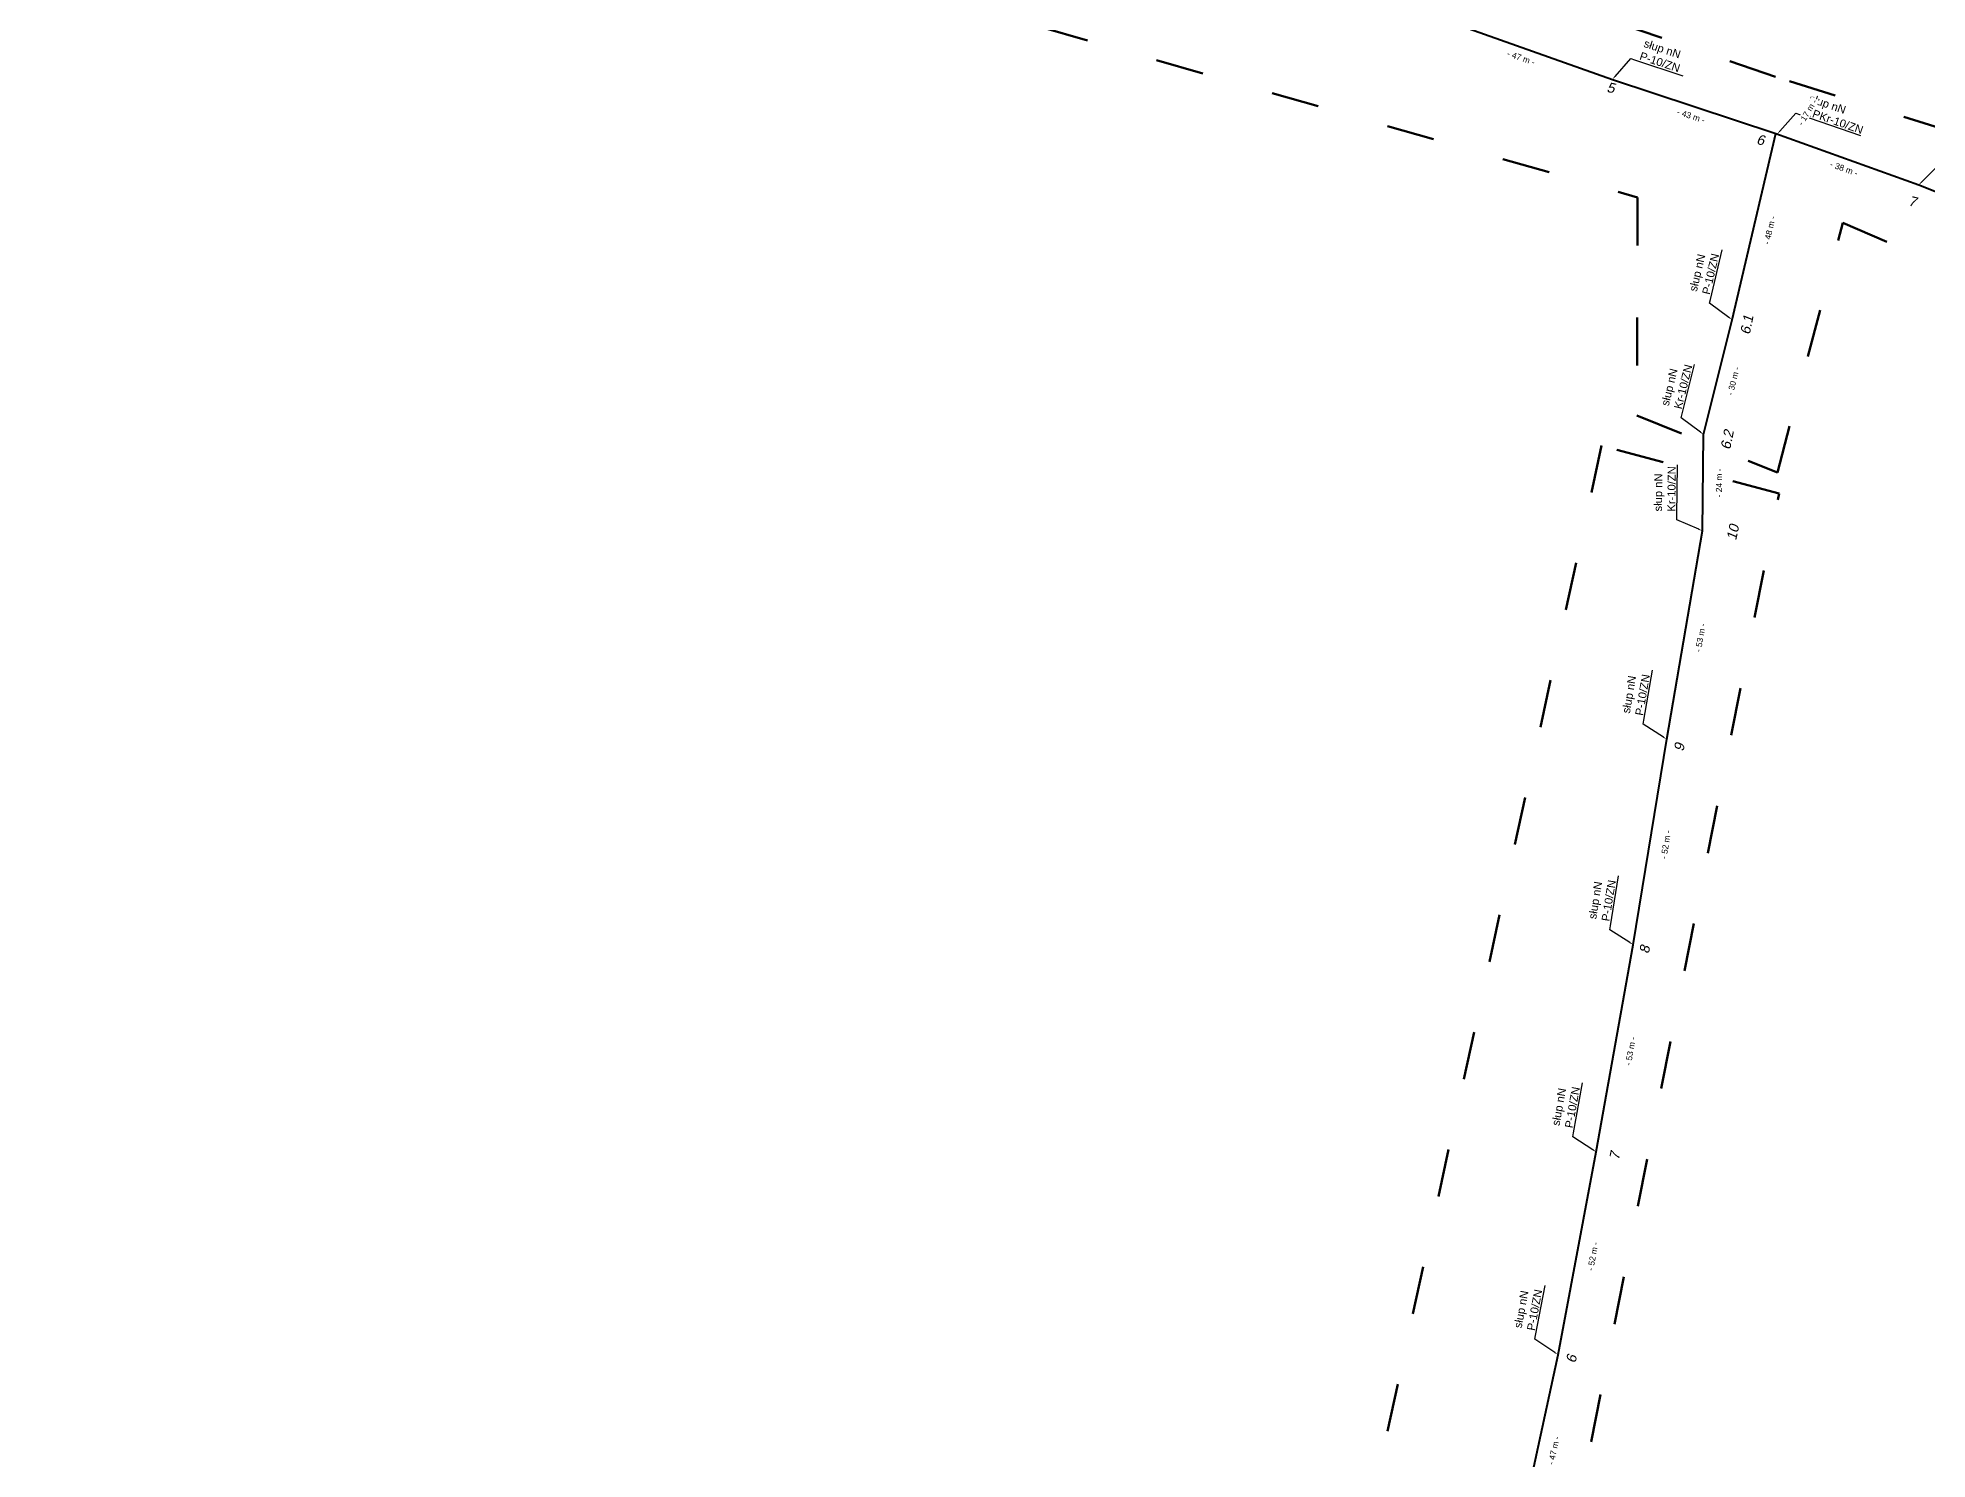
# Model space of a CAD drawing. Header units: metres. Extents: x 7540933 to 7542866, y 5787373 to 5789259.
# Drawn here: x 7541629.6 to 7542101.9, y 5788141.4 to 5788496.6 of the extents above; entities that cross this region are included whole.
import ezdxf
from ezdxf import colors
from ezdxf.entities.mleader import LeaderData, LeaderLine
from ezdxf.math import Vec2, Vec3

# ---------------------------------------------------------------- set-up
doc = ezdxf.new("R2010")
doc.units = ezdxf.units.M
doc.header["$MEASUREMENT"] = 0
doc.linetypes.add('ACAD_ISO03W100', pattern=[30, 12, -18])
for name, color, linetype, lineweight in [('!TELE', 30, 'Continuous', 40), ('!trafo', 6, 'ACAD_ISO03W100', 50), ('_numery slupow etap 4 cz. 2', 7, 'Continuous', 40)]:
    doc.layers.add(name, color=color, linetype=linetype, lineweight=lineweight)
doc.layers.add('!wymiary', color=7, linetype='Continuous')
doc.layers.add('_MM opisy', color=7, linetype='Continuous')
doc.styles.get("Standard").update_dxf_attribs({"font": 'arial.ttf'})
doc.dimstyles.new('opis linie', dxfattribs={"dimtxt": 1.5, "dimasz": 0.18, "dimexe": 0.18, "dimexo": 0.0625, "dimgap": 2.5, "dimtad": 4, "dimdec": 0, "dimzin": 0, "dimdsep": 46, "dimtxsty": 'Standard', "dimcen": 0.09, "dimse1": 1, "dimse2": 1, "dimsd1": 1, "dimsd2": 1, "dimclrt": 256, "dimadec": 0, "dimazin": 0, "dimtfac": 1, "dimtdec": 0, "dimtofl": 0, "dimtmove": 0, "dimatfit": 3, "dimfxl": 1, "dimtfill": 1, "dimtolj": 1, "dimtzin": 0, "dimarcsym": 0})

# ---------------------------------------------------------------- blocks, each defined once
blk = doc.blocks.new('*D172')
at = {"layer": '!wymiary', "insert": (7542042.84, 5788477.1), "char_height": 1.5, "attachment_point": 5, "rotation": 341.7157, "bg_fill": 3, "box_fill_scale": 1.25, "bg_fill_color": 257, "bg_fill_transparency": 0}
blk.add_mtext('\\A1;- 43 m -', dxfattribs=at)
blk = doc.blocks.new('*D173')
at = {"layer": '!wymiary', "insert": (7542000.36, 5788491.65), "char_height": 1.5, "attachment_point": 5, "rotation": 340.5565, "bg_fill": 3, "box_fill_scale": 1.25, "bg_fill_color": 257, "bg_fill_transparency": 0}
blk.add_mtext('\\A1;- 47 m -', dxfattribs=at)
blk = doc.blocks.new('*D201')
at = {"layer": '!wymiary', "insert": (7542117.61, 5788450.04), "char_height": 1.5, "attachment_point": 5, "rotation": 338.201, "bg_fill": 3, "box_fill_scale": 1.25, "bg_fill_color": 257, "bg_fill_transparency": 0}
blk.add_mtext('\\A1;- 40 m -', dxfattribs=at)
blk = doc.blocks.new('*D202')
at = {"layer": '!wymiary', "insert": (7542081.06, 5788463.95), "char_height": 1.5, "attachment_point": 5, "rotation": 340.2155, "bg_fill": 3, "box_fill_scale": 1.25, "bg_fill_color": 257, "bg_fill_transparency": 0}
blk.add_mtext('\\A1;- 38 m -', dxfattribs=at)
blk = doc.blocks.new('*D259')
at = {"layer": '!wymiary', "insert": (7542008.55, 5788143.58), "char_height": 1.5, "attachment_point": 5, "rotation": 77.8326, "bg_fill": 3, "box_fill_scale": 1.25, "bg_fill_color": 257, "bg_fill_transparency": 0}
blk.add_mtext('\\A1;- 47 m -', dxfattribs=at)
blk = doc.blocks.new('*D260')
at = {"layer": '!wymiary', "insert": (7542018.33, 5788192.12), "char_height": 1.5, "attachment_point": 5, "rotation": 79.3596, "bg_fill": 3, "box_fill_scale": 1.25, "bg_fill_color": 257, "bg_fill_transparency": 0}
blk.add_mtext('\\A1;- 52 m -', dxfattribs=at)
blk = doc.blocks.new('*D261')
at = {"layer": '!wymiary', "insert": (7542027.73, 5788243.38), "char_height": 1.5, "attachment_point": 5, "rotation": 79.849, "bg_fill": 3, "box_fill_scale": 1.25, "bg_fill_color": 257, "bg_fill_transparency": 0}
blk.add_mtext('\\A1;- 53 m -', dxfattribs=at)
blk = doc.blocks.new('*D262')
at = {"layer": '!wymiary', "insert": (7542036.56, 5788295.01), "char_height": 1.5, "attachment_point": 5, "rotation": 80.7495, "bg_fill": 3, "box_fill_scale": 1.25, "bg_fill_color": 257, "bg_fill_transparency": 0}
blk.add_mtext('\\A1;- 52 m -', dxfattribs=at)
blk = doc.blocks.new('*D263')
at = {"layer": '!wymiary', "insert": (7542045.19, 5788346.7), "char_height": 1.5, "attachment_point": 5, "rotation": 80.2931, "bg_fill": 3, "box_fill_scale": 1.25, "bg_fill_color": 257, "bg_fill_transparency": 0}
blk.add_mtext('\\A1;- 53 m -', dxfattribs=at)
blk = doc.blocks.new('*D264')
at = {"layer": '!wymiary', "insert": (7542049.84, 5788385.4), "char_height": 1.5, "attachment_point": 5, "rotation": 89.2697, "bg_fill": 3, "box_fill_scale": 1.25, "bg_fill_color": 257, "bg_fill_transparency": 0}
blk.add_mtext('\\A1;- 24 m -', dxfattribs=at)
blk = doc.blocks.new('*D265')
at = {"layer": '!wymiary', "insert": (7542053.45, 5788410.86), "char_height": 1.5, "attachment_point": 5, "rotation": 76.0762, "bg_fill": 3, "box_fill_scale": 1.25, "bg_fill_color": 257, "bg_fill_transparency": 0}
blk.add_mtext('\\A1;- 30 m -', dxfattribs=at)
blk = doc.blocks.new('*D266')
at = {"layer": '!wymiary', "insert": (7542062.49, 5788448.54), "char_height": 1.5, "attachment_point": 5, "rotation": 76.7675, "bg_fill": 3, "box_fill_scale": 1.25, "bg_fill_color": 257, "bg_fill_transparency": 0}
blk.add_mtext('\\A1;- 48 m -', dxfattribs=at)
blk = doc.blocks.new('*D267')
at = {"layer": '!wymiary', "insert": (7542071.94, 5788478.02), "char_height": 1.5, "attachment_point": 5, "rotation": 58.7422, "bg_fill": 3, "box_fill_scale": 1.25, "bg_fill_color": 257, "bg_fill_transparency": 0}
blk.add_mtext('\\A1;- 17 m -', dxfattribs=at)

msp = doc.modelspace()

# ---------------------------------------------------------------- linework, layer by layer
at = {"layer": '!TELE'}
for points in [[(7541421.86, 5788717.09), (7541457.78, 5788693.32), (7541508.44, 5788660.69), (7541551.3, 5788632.68), (7541558.72, 5788643.22), (7541600.26, 5788617.11), (7541642.32, 5788590.74), (7541675.49, 5788583.53), (7541713.13, 5788575.56), (7541753.71, 5788567.83), (7541795.41, 5788559.65), (7541829.4, 5788538.31), (7541883.85, 5788535.31), (7541931.92, 5788518.5), (7541956.63, 5788509.83), (7541979.19, 5788501.77), (7542023.2, 5788486.24), (7542064.05, 5788472.74)], [(7542064.05, 5788472.74), (7542099.77, 5788459.89), (7542137.32, 5788444.87), (7542179.51, 5788429.76), (7542221.05, 5788414.72), (7542257.98, 5788388.01), (7542310.07, 5788368.75), (7542361.27, 5788350.31), (7542402.74, 5788335.04), (7542450.23, 5788318.46), (7542498.05, 5788300.46), (7542541.58, 5788282.31)]]:
    msp.add_lwpolyline(points, dxfattribs=at)
at = {"layer": '!TELE', "elevation": 175.02}
msp.add_lwpolyline([(7541963.86, 5787964.59), (7541972.42, 5788001.16), (7541981.23, 5788039.41), (7541989.89, 5788077.24), (7541999.66, 5788121.33), (7542009.62, 5788167.53), (7542019.14, 5788218.2), (7542028.41, 5788269.98), (7542036.77, 5788321.33), (7542045.68, 5788373.42), (7542045.99, 5788397.48), (7542053.1, 5788426.18), (7542064.05, 5788472.74)], dxfattribs=at)

# ---------------------------------------------------------------- next in the draw order: leaders
at = {"layer": '_MM opisy'}
ml = msp.add_multileader_mtext('Standard', dxfattribs=at)
ml.set_content('\\pxql;słup nN\\PP-10/ZN', color=256)
ml.set_leader_properties()
ml.build(insert=Vec2(0, 0))
ml.multileader.update_dxf_attribs({"has_text_frame": 1, "text_left_attachment_type": 5, "text_right_attachment_type": 5, "dogleg_length": 1, "arrow_head_size": 1})
ctx = ml.context
ctx.base_point, ctx.char_height, ctx.arrow_head_size, ctx.landing_gap_size, ctx.plane_origin, ctx.plane_x_axis, ctx.plane_y_axis = Vec3(7542028.73, 5788491.15), 2, 1, 1, Vec3(7542024.38, 5788484.35), Vec3(0.949511, -0.313732), Vec3(0.313732, 0.949511)
ctx.left_attachment, ctx.right_attachment = 5, 5
notes = []
notes.append((ctx, [(0, (1, 1, 0), (7542027.78, 5788491.47), (0.949511, -0.313732), 1, [(0, [(7542023.2, 5788486.24), (7542027.78, 5788491.47)], 0, [])])]))
ctx.mtext.insert, ctx.mtext.text_direction, ctx.mtext.rotation, ctx.mtext.flow_direction = Vec3(7542031.49, 5788496.32), Vec3(0.949511, -0.313732), 5.964064, 5
ctx.mtext.has_bg_fill, ctx.mtext.bg_color, ctx.mtext.bg_scale_factor, ctx.mtext.bg_transparency, ctx.mtext.use_window_bg_color = 1, -1023410175, 1, 0, 1
ml = msp.add_multileader_mtext('Standard', dxfattribs=at)
ml.set_content('\\pxql;słup nN\\PRPKr-10/ZN', color=256)
ml.set_leader_properties()
ml.build(insert=Vec2(0, 0))
ml.multileader.update_dxf_attribs({"has_text_frame": 1, "text_left_attachment_type": 5, "text_right_attachment_type": 5, "dogleg_length": 1, "arrow_head_size": 1})
ctx = ml.context
ctx.base_point, ctx.char_height, ctx.arrow_head_size, ctx.landing_gap_size, ctx.plane_origin, ctx.plane_x_axis, ctx.plane_y_axis = Vec3(7542070, 5788477.44), 2, 1, 1, Vec3(7542065.55, 5788470.7), Vec3(0.945099, -0.326784), Vec3(0.326784, 0.945099)
ctx.left_attachment, ctx.right_attachment = 5, 5
notes.append((ctx, [(0, (1, 1, 0), (7542069.05, 5788477.77), (0.945099, -0.326784), 1, [(0, [(7542064.4, 5788472.6), (7542069.05, 5788477.77)], 0, [])])]))
ctx.mtext.insert, ctx.mtext.text_direction, ctx.mtext.rotation, ctx.mtext.flow_direction = Vec3(7542072.82, 5788482.57), Vec3(0.945099, -0.326784), 5.950286, 5
ctx.mtext.has_bg_fill, ctx.mtext.bg_color, ctx.mtext.bg_scale_factor, ctx.mtext.bg_transparency, ctx.mtext.use_window_bg_color = 1, -1023410175, 1, 0, 1
ml = msp.add_multileader_mtext('Standard', dxfattribs=at)
ml.set_content('\\pxql;słup nN\\POr-10/ZN', color=256)
ml.set_leader_properties()
ml.build(insert=Vec2(0, 0))
ml.multileader.update_dxf_attribs({"has_text_frame": 1, "text_left_attachment_type": 5, "text_right_attachment_type": 5, "dogleg_length": 1, "arrow_head_size": 1})
ctx = ml.context
ctx.base_point, ctx.char_height, ctx.arrow_head_size, ctx.landing_gap_size, ctx.plane_origin, ctx.plane_x_axis, ctx.plane_y_axis = Vec3(7542105.59, 5788464.46), 2, 1, 1, Vec3(7542100.84, 5788457.93), Vec3(0.928492, -0.371352), Vec3(0.371352, 0.928492)
ctx.left_attachment, ctx.right_attachment = 5, 5
notes.append((ctx, [(0, (1, 1, 0), (7542104.66, 5788464.83), (0.928492, -0.371352), 1, [(0, [(7542099.77, 5788459.89), (7542104.66, 5788464.83)], 0, [])])]))
ctx.mtext.insert, ctx.mtext.text_direction, ctx.mtext.rotation, ctx.mtext.flow_direction = Vec3(7542108.66, 5788469.45), Vec3(0.928492, -0.371352), 5.90272, 5
ctx.mtext.has_bg_fill, ctx.mtext.bg_color, ctx.mtext.bg_scale_factor, ctx.mtext.bg_transparency, ctx.mtext.use_window_bg_color = 1, -1023410175, 1, 0, 1
ml = msp.add_multileader_mtext('Standard', dxfattribs=at)
ml.set_content('\\pxql;słup nN\\PP-10/ZN', color=256)
ml.set_leader_properties()
ml.build(insert=Vec2(0, 0))
ml.multileader.update_dxf_attribs({"has_text_frame": 1, "text_left_attachment_type": 5, "text_right_attachment_type": 5, "dogleg_length": 1, "arrow_head_size": 1})
ctx = ml.context
ctx.base_point, ctx.char_height, ctx.arrow_head_size, ctx.landing_gap_size, ctx.plane_origin, ctx.plane_x_axis, ctx.plane_y_axis = Vec3(7542047.72, 5788431.25), 2, 1, 1, Vec3(7542054.88, 5788427.52), Vec3(0.228904, 0.973449), Vec3(-0.973449, 0.228904)
ctx.left_attachment, ctx.right_attachment = 5, 5
notes.append((ctx, [(0, (1, 1, 0), (7542047.49, 5788430.28), (0.228904, 0.973449), 1, [(0, [(7542053.1, 5788426.18), (7542047.49, 5788430.28)], 0, [])])]))
ctx.mtext.insert, ctx.mtext.text_direction, ctx.mtext.rotation, ctx.mtext.flow_direction = Vec3(7542042.33, 5788433.55), Vec3(0.228904, 0.973449), 1.339845, 5
ctx.mtext.has_bg_fill, ctx.mtext.bg_color, ctx.mtext.bg_scale_factor, ctx.mtext.bg_transparency, ctx.mtext.use_window_bg_color = 1, -1023410175, 1, 0, 1
ml = msp.add_multileader_mtext('Standard', dxfattribs=at)
ml.set_content('\\pxql;słup nN\\PKr-10/ZN', color=256)
ml.set_leader_properties()
ml.build(insert=Vec2(0, 0))
ml.multileader.update_dxf_attribs({"has_text_frame": 1, "text_left_attachment_type": 5, "text_right_attachment_type": 5, "dogleg_length": 1, "arrow_head_size": 1})
ctx = ml.context
ctx.base_point, ctx.char_height, ctx.arrow_head_size, ctx.landing_gap_size, ctx.plane_origin, ctx.plane_x_axis, ctx.plane_y_axis = Vec3(7542040.67, 5788402.63), 2, 1, 1, Vec3(7542047.78, 5788398.81), Vec3(0.240632, 0.970616), Vec3(-0.970616, 0.240632)
ctx.left_attachment, ctx.right_attachment = 5, 5
notes.append((ctx, [(0, (1, 1, 0), (7542040.42, 5788401.66), (0.240632, 0.970616), 1, [(0, [(7542045.99, 5788397.48), (7542040.42, 5788401.66)], 0, [])])]))
ctx.mtext.insert, ctx.mtext.text_direction, ctx.mtext.rotation, ctx.mtext.flow_direction = Vec3(7542035.31, 5788404.98), Vec3(0.240632, 0.970616), 1.327779, 5
ctx.mtext.has_bg_fill, ctx.mtext.bg_color, ctx.mtext.bg_scale_factor, ctx.mtext.bg_transparency, ctx.mtext.use_window_bg_color = 1, -1023410175, 1, 0, 1
ml = msp.add_multileader_mtext('Standard', dxfattribs=at)
ml.set_content('\\pxql;słup nN\\PKr-10/ZN', color=256)
ml.set_leader_properties()
ml.build(insert=Vec2(0, 0))
ml.multileader.update_dxf_attribs({"has_text_frame": 1, "text_left_attachment_type": 5, "text_right_attachment_type": 5, "dogleg_length": 1, "arrow_head_size": 1})
ctx = ml.context
ctx.base_point, ctx.char_height, ctx.arrow_head_size, ctx.landing_gap_size, ctx.plane_origin, ctx.plane_x_axis, ctx.plane_y_axis = Vec3(7542039.33, 5788377.21), 2, 1, 1, Vec3(7542047.13, 5788375.12), Vec3(0.012746, 0.999919), Vec3(-0.999919, 0.012746)
ctx.left_attachment, ctx.right_attachment = 5, 5
notes.append((ctx, [(0, (1, 1, 0), (7542039.31, 5788376.21), (0.012746, 0.999919), 1, [(0, [(7542045.68, 5788373.42), (7542039.31, 5788376.21)], 0, [])])]))
ctx.mtext.insert, ctx.mtext.text_direction, ctx.mtext.rotation, ctx.mtext.flow_direction = Vec3(7542033.57, 5788378.28), Vec3(0.012746, 0.999919), 1.55805, 5
ctx.mtext.has_bg_fill, ctx.mtext.bg_color, ctx.mtext.bg_scale_factor, ctx.mtext.bg_transparency, ctx.mtext.use_window_bg_color = 1, -1023410175, 1, 0, 1
ml = msp.add_multileader_mtext('Standard', dxfattribs=at)
ml.set_content('\\pxql;słup nN\\PP-10/ZN', color=256)
ml.set_leader_properties()
ml.build(insert=Vec2(0, 0))
ml.multileader.update_dxf_attribs({"has_text_frame": 1, "text_left_attachment_type": 5, "text_right_attachment_type": 5, "dogleg_length": 1, "arrow_head_size": 1})
ctx = ml.context
ctx.base_point, ctx.char_height, ctx.arrow_head_size, ctx.landing_gap_size, ctx.plane_origin, ctx.plane_x_axis, ctx.plane_y_axis = Vec3(7542031.09, 5788326.07), 2, 1, 1, Vec3(7542038.46, 5788322.78), Vec3(0.168608, 0.985683), Vec3(-0.985683, 0.168608)
ctx.left_attachment, ctx.right_attachment = 5, 5
notes.append((ctx, [(0, (1, 1, 0), (7542030.92, 5788325.08), (0.168608, 0.985683), 1, [(0, [(7542036.77, 5788321.33), (7542030.92, 5788325.08)], 0, [])])]))
ctx.mtext.insert, ctx.mtext.text_direction, ctx.mtext.rotation, ctx.mtext.flow_direction = Vec3(7542025.57, 5788328.03), Vec3(0.168608, 0.985683), 1.401379, 5
ctx.mtext.has_bg_fill, ctx.mtext.bg_color, ctx.mtext.bg_scale_factor, ctx.mtext.bg_transparency, ctx.mtext.use_window_bg_color = 1, -1023410175, 1, 0, 1
ml = msp.add_multileader_mtext('Standard', dxfattribs=at)
ml.set_content('\\pxql;słup nN\\PP-10/ZN', color=256)
ml.set_leader_properties()
ml.build(insert=Vec2(0, 0))
ml.multileader.update_dxf_attribs({"has_text_frame": 1, "text_left_attachment_type": 5, "text_right_attachment_type": 5, "dogleg_length": 1, "arrow_head_size": 1})
ctx = ml.context
ctx.base_point, ctx.char_height, ctx.arrow_head_size, ctx.landing_gap_size, ctx.plane_origin, ctx.plane_x_axis, ctx.plane_y_axis = Vec3(7542022.68, 5788274.67), 2, 1, 1, Vec3(7542030.09, 5788271.44), Vec3(0.160751, 0.986995), Vec3(-0.986995, 0.160751)
ctx.left_attachment, ctx.right_attachment = 5, 5
notes.append((ctx, [(0, (1, 1, 0), (7542022.52, 5788273.68), (0.160751, 0.986995), 1, [(0, [(7542028.41, 5788269.98), (7542022.52, 5788273.68)], 0, [])])]))
ctx.mtext.insert, ctx.mtext.text_direction, ctx.mtext.rotation, ctx.mtext.flow_direction = Vec3(7542017.15, 5788276.58), Vec3(0.160751, 0.986995), 1.409344, 5
ctx.mtext.has_bg_fill, ctx.mtext.bg_color, ctx.mtext.bg_scale_factor, ctx.mtext.bg_transparency, ctx.mtext.use_window_bg_color = 1, -1023410175, 1, 0, 1
ml = msp.add_multileader_mtext('Standard', dxfattribs=at)
ml.set_content('\\pxql;słup nN\\PP-10/ZN', color=256)
ml.set_leader_properties()
ml.build(insert=Vec2(0, 0))
ml.multileader.update_dxf_attribs({"has_text_frame": 1, "text_left_attachment_type": 5, "text_right_attachment_type": 5, "dogleg_length": 1, "arrow_head_size": 1})
ctx = ml.context
ctx.base_point, ctx.char_height, ctx.arrow_head_size, ctx.landing_gap_size, ctx.plane_origin, ctx.plane_x_axis, ctx.plane_y_axis = Vec3(7542013.49, 5788222.98), 2, 1, 1, Vec3(7542020.84, 5788219.64), Vec3(0.176243, 0.984347), Vec3(-0.984347, 0.176243)
ctx.left_attachment, ctx.right_attachment = 5, 5
notes.append((ctx, [(0, (1, 1, 0), (7542013.31, 5788221.99), (0.176243, 0.984347), 1, [(0, [(7542019.14, 5788218.2), (7542013.31, 5788221.99)], 0, [])])]))
ctx.mtext.insert, ctx.mtext.text_direction, ctx.mtext.rotation, ctx.mtext.flow_direction = Vec3(7542007.99, 5788224.98), Vec3(0.176243, 0.984347), 1.393628, 5
ctx.mtext.has_bg_fill, ctx.mtext.bg_color, ctx.mtext.bg_scale_factor, ctx.mtext.bg_transparency, ctx.mtext.use_window_bg_color = 1, -1023410175, 1, 0, 1
ml = msp.add_multileader_mtext('Standard', dxfattribs=at)
ml.set_content('\\pxql;słup nN\\PP-10/ZN', color=256)
ml.set_leader_properties()
ml.build(insert=Vec2(0, 0))
ml.multileader.update_dxf_attribs({"has_text_frame": 1, "text_left_attachment_type": 5, "text_right_attachment_type": 5, "dogleg_length": 1, "arrow_head_size": 1})
ctx = ml.context
ctx.base_point, ctx.char_height, ctx.arrow_head_size, ctx.landing_gap_size, ctx.plane_origin, ctx.plane_x_axis, ctx.plane_y_axis = Vec3(7542004.01, 5788172.35), 2, 1, 1, Vec3(7542011.33, 5788168.95), Vec3(0.184645, 0.982805), Vec3(-0.982805, 0.184645)
ctx.left_attachment, ctx.right_attachment = 5, 5
notes.append((ctx, [(0, (1, 1, 0), (7542003.82, 5788171.37), (0.184645, 0.982805), 1, [(0, [(7542009.62, 5788167.53), (7542003.82, 5788171.37)], 0, [])])]))
ctx.mtext.insert, ctx.mtext.text_direction, ctx.mtext.rotation, ctx.mtext.flow_direction = Vec3(7541998.52, 5788174.4), Vec3(0.184645, 0.982805), 1.385086, 5
ctx.mtext.has_bg_fill, ctx.mtext.bg_color, ctx.mtext.bg_scale_factor, ctx.mtext.bg_transparency, ctx.mtext.use_window_bg_color = 1, -1023410175, 1, 0, 1
for ctx, leaders in notes:
    for number, flags, end, landing, length, lines in leaders:
        leader = LeaderData()
        leader.index, (leader.has_last_leader_line, leader.has_dogleg_vector, leader.attachment_direction) = number, flags
        leader.last_leader_point, leader.dogleg_vector, leader.dogleg_length = Vec3(end), Vec3(landing), length
        for number, points, colour, breaks in lines:
            line = LeaderLine()
            line.index, line.vertices, line.color, line.breaks = number, Vec3.list(points), colors.encode_raw_color(colour), breaks
            leader.lines.append(line)
        ctx.leaders.append(leader)

# ---------------------------------------------------------------- next in the draw order: linework, layer by layer
at = {"layer": '!trafo', "color": 3}
msp.add_lwpolyline([(7542250.69, 5788428.57), (7542063.94, 5788486.9), (7541878.81, 5788550.25), (7541759.4, 5788585.9), (7541623.25, 5788631.62), (7541446.72, 5788742.49), (7541430.33, 5788757.18), (7541401.09, 5788709.76), (7541527.78, 5788635.17), (7541506.86, 5788608.34), (7541098.38, 5788593.04), (7541088.21, 5788563.82), (7541529.11, 5788568.63), (7541576.63, 5788616.4), (7541620.8, 5788573.37), (7542029.47, 5788456.74), (7542029.33, 5788402.26), (7542064.43, 5788387.98), (7542080.8, 5788450.39), (7542235.08, 5788383.52)], dxfattribs=at)
msp.add_lwpolyline([(7541883.41, 5787763.73), (7542032.96, 5787715.59), (7542057.43, 5787808.8), (7541959.53, 5787851.5), (7542064.86, 5788382.73), (7542020.48, 5788394.71)], close=True, dxfattribs=at)

# ---------------------------------------------------------------- next in the draw order: dimensions: what is measured, and where the dimension line sits
at = {"layer": '!wymiary'}
for p1, p2, picture, middle in [((7542064.05, 5788472.74), (7542023.2, 5788486.24), '*D172', (7542042.84, 5788477.1)), ((7542137.32, 5788444.87), (7542099.77, 5788459.89), '*D201', (7542117.61, 5788450.04)), ((7541999.66, 5788121.33), (7542009.62, 5788167.53), '*D259', (7542008.55, 5788143.58))]:
    dim = msp.add_aligned_dim(p1=p1, p2=p2, distance=-0.75, dimstyle='opis linie', override={"dimpost": '- <> m -'}, dxfattribs=at)
    dim.commit()
    dim.dimension.update_dxf_attribs({"geometry": picture, "text_midpoint": middle})

# ---------------------------------------------------------------- next in the draw order: dimensions: what is measured, and where the dimension line sits
for p1, p2, picture, middle in [((7542023.2, 5788486.24), (7541979.19, 5788501.77), '*D173', (7542000.36, 5788491.65)), ((7542099.77, 5788459.89), (7542064.05, 5788472.74), '*D202', (7542081.06, 5788463.95)), ((7542009.62, 5788167.53), (7542019.14, 5788218.2), '*D260', (7542018.33, 5788192.12))]:
    dim = msp.add_aligned_dim(p1=p1, p2=p2, distance=-0.75, dimstyle='opis linie', override={"dimpost": '- <> m -'}, dxfattribs=at)
    dim.commit()
    dim.dimension.update_dxf_attribs({"geometry": picture, "text_midpoint": middle})

# ---------------------------------------------------------------- next in the draw order: texts
at = {"layer": '_numery slupow etap 4 cz. 2', "oblique": 10}
for s, rotation, p in [('5', 346.8099, (7542021.62, 5788483.17)), ('7', 346.8099, (7542097.02, 5788454.75)), ('6', 77.7491, (7542013.97, 5788165.3))]:
    msp.add_text(s, height=2.5, rotation=rotation, dxfattribs=at).set_placement(p)

# ---------------------------------------------------------------- next in the draw order: dimensions: what is measured, and where the dimension line sits
at = {"layer": '!wymiary'}
dim = msp.add_aligned_dim(p1=(7542019.14, 5788218.2), p2=(7542028.41, 5788269.98), distance=-0.75, dimstyle='opis linie', override={"dimpost": '- <> m -'}, dxfattribs=at)
dim.commit()
dim.dimension.update_dxf_attribs({"geometry": '*D261', "text_midpoint": (7542027.73, 5788243.38)})

# ---------------------------------------------------------------- next in the draw order: texts
at = {"layer": '_numery slupow etap 4 cz. 2', "oblique": 10}
msp.add_text('7', height=2.5, rotation=77.7491, dxfattribs=at).set_placement((7542024.79, 5788216.06))

# ---------------------------------------------------------------- next in the draw order: dimensions: what is measured, and where the dimension line sits
at = {"layer": '!wymiary'}
dim = msp.add_aligned_dim(p1=(7542028.41, 5788269.98), p2=(7542036.77, 5788321.33), distance=-0.75, dimstyle='opis linie', override={"dimpost": '- <> m -'}, dxfattribs=at)
dim.commit()
dim.dimension.update_dxf_attribs({"geometry": '*D262', "text_midpoint": (7542036.56, 5788295.01)})

# ---------------------------------------------------------------- next in the draw order: texts
at = {"layer": '_numery slupow etap 4 cz. 2', "oblique": 10}
msp.add_text('8', height=2.5, rotation=77.7491, dxfattribs=at).set_placement((7542032.27, 5788267.61))

# ---------------------------------------------------------------- next in the draw order: dimensions: what is measured, and where the dimension line sits
at = {"layer": '!wymiary'}
dim = msp.add_aligned_dim(p1=(7542036.77, 5788321.33), p2=(7542045.68, 5788373.42), distance=-0.75, dimstyle='opis linie', override={"dimpost": '- <> m -'}, dxfattribs=at)
dim.commit()
dim.dimension.update_dxf_attribs({"geometry": '*D263', "text_midpoint": (7542045.19, 5788346.7)})

# ---------------------------------------------------------------- next in the draw order: texts
at = {"layer": '_numery slupow etap 4 cz. 2', "oblique": 10}
msp.add_text('9', height=2.5, rotation=77.7491, dxfattribs=at).set_placement((7542040.93, 5788318.18))

# ---------------------------------------------------------------- next in the draw order: dimensions: what is measured, and where the dimension line sits
at = {"layer": '!wymiary'}
dim = msp.add_aligned_dim(p1=(7542045.68, 5788373.42), p2=(7542045.99, 5788397.48), distance=-0.75, dimstyle='opis linie', override={"dimpost": '- <> m -'}, dxfattribs=at)
dim.commit()
dim.dimension.update_dxf_attribs({"geometry": '*D264', "text_midpoint": (7542049.84, 5788385.4)})

# ---------------------------------------------------------------- next in the draw order: texts
at = {"layer": '_numery slupow etap 4 cz. 2', "oblique": 10}
msp.add_text('10', height=2.5, rotation=77.7491, dxfattribs=at).set_placement((7542054.11, 5788370.91))

# ---------------------------------------------------------------- next in the draw order: dimensions: what is measured, and where the dimension line sits
at = {"layer": '!wymiary'}
dim = msp.add_aligned_dim(p1=(7542045.99, 5788397.48), p2=(7542053.1, 5788426.18), distance=-0.75, dimstyle='opis linie', override={"dimpost": '- <> m -'}, dxfattribs=at)
dim.commit()
dim.dimension.update_dxf_attribs({"geometry": '*D265', "text_midpoint": (7542053.45, 5788410.86)})

# ---------------------------------------------------------------- next in the draw order: texts
at = {"layer": '_numery slupow etap 4 cz. 2', "oblique": 10}
msp.add_text('6.2', height=2.5, rotation=78.5998, dxfattribs=at).set_placement((7542052.63, 5788393.58))

# ---------------------------------------------------------------- next in the draw order: dimensions: what is measured, and where the dimension line sits
at = {"layer": '!wymiary'}
dim = msp.add_aligned_dim(p1=(7542053.1, 5788426.18), p2=(7542064.05, 5788472.74), distance=-0.75, dimstyle='opis linie', override={"dimpost": '- <> m -'}, dxfattribs=at)
dim.commit()
dim.dimension.update_dxf_attribs({"geometry": '*D266', "text_midpoint": (7542062.49, 5788448.54)})

# ---------------------------------------------------------------- next in the draw order: texts
at = {"layer": '_numery slupow etap 4 cz. 2', "oblique": 10}
for s, rotation, p in [('6', 346.8099, (7542059.04, 5788470.14)), ('6.1', 78.5998, (7542057.53, 5788422.32))]:
    msp.add_text(s, height=2.5, rotation=rotation, dxfattribs=at).set_placement(p)

# ---------------------------------------------------------------- next in the draw order: dimensions: what is measured, and where the dimension line sits
at = {"layer": '!wymiary'}
dim = msp.add_aligned_dim(p1=(7542064.05, 5788472.74), p2=(7542072.99, 5788487.46), distance=-0.75, dimstyle='opis linie', override={"dimpost": '- <> m -'}, dxfattribs=at)
dim.commit()
dim.dimension.update_dxf_attribs({"geometry": '*D267', "text_midpoint": (7542071.94, 5788478.02)})

doc.saveas('drawing.dxf')
